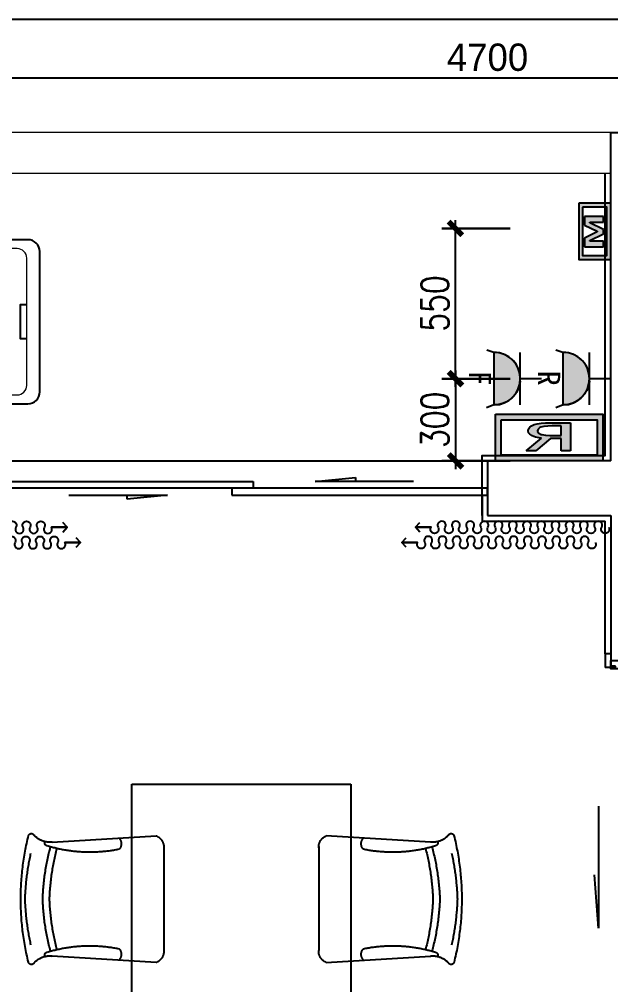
# Model space of a CAD drawing. Header units: inches. Extents: x -2597087 to 134135, y -662679 to 20000.
# Drawn here: x 14557 to 16718, y -54506 to -50978 of the extents above; entities that cross this region are included whole.
import ezdxf
from ezdxf.enums import TextEntityAlignment as Align

# ---------------------------------------------------------------- set-up
doc = ezdxf.new("R2010")
doc.units = ezdxf.units.IN
doc.header["$LTSCALE"] = 100
doc.header["$MEASUREMENT"] = 0
doc.linetypes.add('DASH', pattern=[0.35, 0.25, -0.1])
doc.linetypes.add('HIDDEN2', pattern=[4.7625, 3.175, -1.5875])
doc.layers.get('0').update_dxf_attribs({"linetype": 'CONTINUOUS'})
doc.layers.get('Defpoints').update_dxf_attribs({"linetype": 'CONTINUOUS'})
for name, color, linetype in [('-003插座图层', 30, 'CONTINUOUS'), ('003门', 17, 'CONTINUOUS'), ('009活动家具', 157, 'CONTINUOUS'), ('011 完成面', 24, 'CONTINUOUS'), ('017-插座图层', 30, 'CONTINUOUS'), ('026窗帘', 11, 'CONTINUOUS'), ('LVTRY', 153, 'CONTINUOUS'), ('WALL', 7, 'CONTINUOUS'), ('插座尺寸标注', 2, 'CONTINUOUS')]:
    doc.layers.add(name, color=color, linetype=linetype)
doc.layers.add('BALCONY', color=3, linetype='CONTINUOUS', lineweight=0)
doc.styles.add('SF', font='sf.shx')
doc.styles.add('尺寸标注', font='romans.shx', dxfattribs={"width": 0.8, "bigfont": 'hztxt.shx'})
doc.styles.add('文字标注', font='')
doc.styles.get('文字标注').set_extended_font_data('SimSun')
doc.dimstyles.new('1：50', dxfattribs={"dimscale": 50, "dimtxt": 2, "dimasz": 1, "dimexe": 1, "dimexo": 1, "dimgap": 0.5, "dimtad": 1, "dimdec": 0, "dimrnd": 5, "dimzin": 0, "dimdsep": 46, "dimtxsty": 'SF', "dimblk": 'ARCHTICK', "dimcen": 0.09, "dimdle": 1, "dimclrd": 251, "dimclre": 251, "dimclrt": 2, "dimadec": 0, "dimazin": 0, "dimtfac": 1, "dimtdec": 0, "dimtix": 1, "dimtmove": 2, "dimatfit": 0, "dimldrblk": 'ARCHTICK', "dimfxl": 5, "dimfxlon": 1, "dimtolj": 1, "dimtzin": 0, "dimarcsym": 0})
doc.dimstyles.new('A3-50', dxfattribs={"dimscale": 50, "dimtxt": 2, "dimasz": 1, "dimexe": 1, "dimexo": 1, "dimgap": 0.5, "dimtad": 1, "dimdec": 0, "dimlfac": -50, "dimrnd": 5, "dimzin": 0, "dimdsep": 46, "dimtxsty": '尺寸标注', "dimblk": 'ARCHTICK', "dimcen": 0, "dimdle": 0.6, "dimclrd": 251, "dimclre": 251, "dimclrt": 2, "dimadec": 0, "dimazin": 0, "dimtfac": 1, "dimtdec": 0, "dimtix": 1, "dimtmove": 2, "dimatfit": 3, "dimldrblk": 'DOT', "dimfxl": 4, "dimfxlon": 1, "dimtolj": 1, "dimtzin": 0, "dimlwe": 30, "dimarcsym": 0})

# ---------------------------------------------------------------- blocks, each defined once
blk = doc.blocks.new('ADFAGDSAFASFGDSAF')
at = {"linetype": 'Continuous'}
h = blk.add_hatch(color=250, dxfattribs=at)
h.paths.add_polyline_path([(-4359.5, -31205.2), (-4710.8, -31205.2), (-4710.8, -31334.6), (-4359.5, -31334.6)], flags=16)
h.paths.add_polyline_path([(-4338.9, -31184.6), (-4731.4, -31184.6), (-4731.4, -31355.2), (-4338.9, -31355.2)])
h = blk.add_hatch(color=250, dxfattribs=at)
h.paths.add_polyline_path([(-4507.6, -31272), (-4499.1, -31270.9), (-4485.5, -31267.9), (-4473.4, -31263.6), (-4471.8, -31262.8), (-4464.4, -31258), (-4460, -31252.1), (-4458.5, -31245.1), (-4458.5, -31244.5), (-4460.1, -31237.5), (-4464.4, -31231.5), (-4471.3, -31226.5), (-4480.9, -31222.5), (-4491.9, -31219.8), (-4505.8, -31217.6), (-4521.5, -31216.3), (-4538.9, -31216), (-4613.3, -31216), (-4613.3, -31317.8), (-4579.1, -31317.8), (-4579.1, -31273.7), (-4540.4, -31273.7), (-4486.8, -31317.8), (-4451.1, -31317.8)])
h.paths.add_polyline_path([(-4521.7, -31261.5), (-4537.4, -31262.4), (-4579.1, -31262.4), (-4579.1, -31227.2), (-4546.4, -31227.2), (-4531, -31227.7), (-4516, -31229.3), (-4502.8, -31232.5), (-4495, -31238.6), (-4492.8, -31245.1), (-4493.2, -31248.2), (-4497.3, -31254.2), (-4507, -31258.6)], flags=16)
at = {"color": 4, "linetype": 'Continuous'}
for p, q in [((-4538.9, -31216), (-4613.3, -31216)), ((-4613.3, -31216), (-4613.3, -31317.8)), ((-4579.1, -31262.4), (-4579.1, -31227.2)), ((-4579.1, -31227.2), (-4546.4, -31227.2)), ((-4546.4, -31227.2), (-4531, -31227.7)), ((-4521.5, -31216.3), (-4538.9, -31216)), ((-4531, -31227.7), (-4516, -31229.3)), ((-4505.8, -31217.6), (-4521.5, -31216.3)), ((-4491.9, -31219.8), (-4505.8, -31217.6)), ((-4480.9, -31222.5), (-4491.9, -31219.8)), ((-4471.3, -31226.5), (-4480.9, -31222.5)), ((-4464.4, -31231.5), (-4471.3, -31226.5)), ((-4537.4, -31262.4), (-4579.1, -31262.4)), ((-4521.7, -31261.5), (-4537.4, -31262.4)), ((-4508, -31258.8), (-4521.7, -31261.5)), ((-4516, -31229.3), (-4504.7, -31232)), ((-4506.2, -31258.2), (-4508, -31258.8)), ((-4497.3, -31254.2), (-4506.2, -31258.2)), ((-4504.7, -31232), (-4501.7, -31233.3)), ((-4501.7, -31233.3), (-4495, -31238.6)), ((-4493.2, -31248.2), (-4497.3, -31254.2)), ((-4495, -31238.6), (-4492.8, -31245.1)), ((-4492.8, -31245.1), (-4493.2, -31248.2)), ((-4485.5, -31267.9), (-4473.4, -31263.6)), ((-4473.4, -31263.6), (-4471.8, -31262.8)), ((-4471.8, -31262.8), (-4464.4, -31258)), ((-4460.1, -31237.5), (-4464.4, -31231.5)), ((-4464.4, -31258), (-4460, -31252.1)), ((-4458.5, -31244.5), (-4460.1, -31237.5)), ((-4460, -31252.1), (-4458.5, -31245.1)), ((-4458.5, -31245.1), (-4458.5, -31244.5)), ((-4579.1, -31317.8), (-4579.1, -31273.7)), ((-4579.1, -31273.7), (-4540.4, -31273.7)), ((-4540.4, -31273.7), (-4486.8, -31317.8)), ((-4507.6, -31272), (-4499.1, -31270.9)), ((-4451.1, -31317.8), (-4507.6, -31272)), ((-4499.1, -31270.9), (-4485.5, -31267.9)), ((-4613.3, -31317.8), (-4579.1, -31317.8)), ((-4486.8, -31317.8), (-4451.1, -31317.8))]:
    blk.add_line(p, q, dxfattribs=at)
for points in [[(-4338.9, -31184.6), (-4731.4, -31184.6), (-4731.4, -31355.2), (-4338.9, -31355.2)], [(-4359.5, -31205.2), (-4710.8, -31205.2), (-4710.8, -31334.6), (-4359.5, -31334.6)]]:
    blk.add_lwpolyline(points, close=True, dxfattribs=at)
blk = doc.blocks.new('*U1377')
at = {"linetype": 'Continuous'}
for p, q in [((-50.5, -80), (-55.4, -84.9)), ((-45.1, -75.6), (-50.5, -80)), ((-50.5, -80), (-50.5, -80)), ((-39.4, -71.7), (-45.1, -75.6)), ((-45.1, -75.6), (-45.1, -75.6)), ((-33.4, -68.3), (-39.4, -71.7)), ((-39.4, -71.7), (-39.4, -71.7)), ((-27.1, -65.6), (-33.4, -68.3)), ((-33.4, -68.3), (-33.4, -68.3)), ((-20.5, -63.4), (-27.1, -65.6)), ((-27.1, -65.6), (-27.1, -65.6)), ((-13.8, -61.8), (-20.5, -63.4)), ((-20.5, -63.4), (-20.5, -63.4)), ((-6.9, -60.8), (-13.8, -61.8)), ((-13.8, -61.8), (-13.8, -61.8)), ((0, -60.5), (-6.9, -60.8)), ((-6.9, -60.8), (-6.9, -60.8)), ((6.9, -60.8), (0, -60.5)), ((6.9, -60.8), (6.9, -60.8)), ((6.9, -60.8), (13.8, -61.8)), ((13.8, -61.8), (13.8, -61.8)), ((13.8, -61.8), (20.5, -63.4)), ((20.5, -63.4), (20.5, -63.4)), ((20.5, -63.4), (27.1, -65.6)), ((27.1, -65.6), (27.1, -65.6)), ((27.1, -65.6), (33.4, -68.3)), ((33.4, -68.3), (33.4, -68.3)), ((33.4, -68.3), (39.5, -71.7)), ((39.5, -71.7), (39.5, -71.7)), ((39.5, -71.7), (45.2, -75.6)), ((45.2, -75.6), (45.2, -75.6)), ((45.2, -75.6), (50.5, -80)), ((50.5, -80), (50.5, -80)), ((50.5, -80), (55.4, -84.9)), ((-69.9, -108.3), (-72.1, -114.9)), ((-67.1, -102), (-69.9, -108.3)), ((-69.9, -108.3), (-69.9, -108.3)), ((-63.7, -95.9), (-67.1, -102)), ((-67.1, -102), (-67.1, -102)), ((-59.8, -90.2), (-63.7, -95.9)), ((-63.7, -95.9), (-63.7, -95.9)), ((-55.4, -84.9), (-59.8, -90.2)), ((-59.8, -90.2), (-59.8, -90.2)), ((-55.4, -84.9), (-55.4, -84.9)), ((55.4, -84.9), (55.4, -84.9)), ((55.4, -84.9), (59.8, -90.2)), ((59.8, -90.2), (59.8, -90.2)), ((59.8, -90.2), (63.7, -95.9)), ((63.7, -95.9), (63.7, -95.9)), ((63.7, -95.9), (67.1, -102)), ((67.1, -102), (67.1, -102)), ((67.1, -102), (69.9, -108.3)), ((69.9, -108.3), (69.9, -108.3)), ((69.9, -108.3), (72.1, -114.9)), ((-74.7, -128.5), (-75, -135.4)), ((75, -135.4), (-75, -135.4)), ((-73.7, -121.6), (-74.7, -128.5)), ((-74.7, -128.5), (-74.7, -128.5)), ((-72.1, -114.9), (-73.7, -121.6)), ((-73.7, -121.6), (-73.7, -121.6)), ((-72.1, -114.9), (-72.1, -114.9)), ((72.1, -114.9), (72.1, -114.9)), ((72.1, -114.9), (73.7, -121.6)), ((73.7, -121.6), (73.7, -121.6)), ((73.7, -121.6), (74.7, -128.5)), ((74.7, -128.5), (74.7, -128.5)), ((74.7, -128.5), (75, -135.4)), ((75, -135.4), (75, -135.4))]:
    blk.add_line(p, q, dxfattribs=at)
for points in [[(-50.5, -80), (-55.4, -84.9), (55.4, -84.9)], [(-45.1, -75.6), (-50.5, -80), (50.5, -80)], [(-50.5, -80), (-50.5, -80), (50.5, -80)], [(-39.4, -71.7), (-45.1, -75.6), (45.2, -75.6)], [(-45.1, -75.6), (-45.1, -75.6), (45.2, -75.6)], [(-33.4, -68.3), (-39.4, -71.7), (39.5, -71.7)], [(-39.4, -71.7), (-39.4, -71.7), (39.5, -71.7)], [(-27.1, -65.6), (-33.4, -68.3), (33.4, -68.3)], [(-33.4, -68.3), (-33.4, -68.3), (33.4, -68.3)], [(-20.5, -63.4), (-27.1, -65.6), (27.1, -65.6)], [(-27.1, -65.6), (-27.1, -65.6), (27.1, -65.6)], [(-13.8, -61.8), (-20.5, -63.4), (20.5, -63.4)], [(-20.5, -63.4), (-20.5, -63.4), (20.5, -63.4)], [(-6.9, -60.8), (-13.8, -61.8), (13.8, -61.8)], [(-13.8, -61.8), (-13.8, -61.8), (13.8, -61.8)], [(0, -60.5), (-6.9, -60.8), (6.9, -60.8)], [(-6.9, -60.8), (-6.9, -60.8), (6.9, -60.8)], [(-69.9, -108.3), (-72.1, -114.9), (72.1, -114.9)], [(-67.1, -102), (-69.9, -108.3), (69.9, -108.3)], [(-69.9, -108.3), (-69.9, -108.3), (69.9, -108.3)], [(-63.7, -95.9), (-67.1, -102), (67.1, -102)], [(-67.1, -102), (-67.1, -102), (67.1, -102)], [(-59.8, -90.2), (-63.7, -95.9), (63.7, -95.9)], [(-63.7, -95.9), (-63.7, -95.9), (63.7, -95.9)], [(-55.4, -84.9), (-59.8, -90.2), (59.8, -90.2)], [(-59.8, -90.2), (-59.8, -90.2), (59.8, -90.2)], [(-55.4, -84.9), (-55.4, -84.9), (55.4, -84.9)], [(-74.7, -128.5), (-75, -135.4), (75, -135.4)], [(-73.7, -121.6), (-74.7, -128.5), (74.7, -128.5)], [(-74.7, -128.5), (-74.7, -128.5), (74.7, -128.5)], [(-72.1, -114.9), (-73.7, -121.6), (73.7, -121.6)], [(-73.7, -121.6), (-73.7, -121.6), (73.7, -121.6)], [(-72.1, -114.9), (-72.1, -114.9), (72.1, -114.9)]]:
    blk.add_solid(points, dxfattribs=at)
at = {"linetype": 'Continuous', "extrusion": (0, 0, -1)}
for points in [[(50.5, -80), (-50.5, -80), (-50.5, -80)], [(50.5, -80), (-50.5, -80), (-55.4, -84.9)], [(45.1, -75.6), (-45.2, -75.6), (-45.2, -75.6)], [(45.1, -75.6), (-45.2, -75.6), (-50.5, -80)], [(39.4, -71.7), (-39.5, -71.7), (-39.5, -71.7)], [(39.4, -71.7), (-39.5, -71.7), (-45.2, -75.6)], [(33.4, -68.3), (-33.4, -68.3), (-33.4, -68.3)], [(33.4, -68.3), (-33.4, -68.3), (-39.5, -71.7)], [(27.1, -65.6), (-27.1, -65.6), (-27.1, -65.6)], [(27.1, -65.6), (-27.1, -65.6), (-33.4, -68.3)], [(20.5, -63.4), (-20.5, -63.4), (-20.5, -63.4)], [(20.5, -63.4), (-20.5, -63.4), (-27.1, -65.6)], [(13.8, -61.8), (-13.8, -61.8), (-13.8, -61.8)], [(13.8, -61.8), (-13.8, -61.8), (-20.5, -63.4)], [(6.9, -60.8), (-6.9, -60.8), (-6.9, -60.8)], [(6.9, -60.8), (-6.9, -60.8), (-13.8, -61.8)], [(69.9, -108.3), (-69.9, -108.3), (-69.9, -108.3)], [(69.9, -108.3), (-69.9, -108.3), (-72.1, -114.9)], [(67.1, -102), (-67.1, -102), (-67.1, -102)], [(67.1, -102), (-67.1, -102), (-69.9, -108.3)], [(63.7, -95.9), (-63.7, -95.9), (-63.7, -95.9)], [(63.7, -95.9), (-63.7, -95.9), (-67.1, -102)], [(59.8, -90.2), (-59.8, -90.2), (-59.8, -90.2)], [(59.8, -90.2), (-59.8, -90.2), (-63.7, -95.9)], [(55.4, -84.9), (-55.4, -84.9), (-55.4, -84.9)], [(55.4, -84.9), (-55.4, -84.9), (-59.8, -90.2)], [(75, -135.4), (-75, -135.4), (-75, -135.4)], [(74.7, -128.5), (-74.7, -128.5), (-74.7, -128.5)], [(74.7, -128.5), (-74.7, -128.5), (-75, -135.4)], [(73.7, -121.6), (-73.7, -121.6), (-73.7, -121.6)], [(73.7, -121.6), (-73.7, -121.6), (-74.7, -128.5)], [(72.1, -114.9), (-72.1, -114.9), (-72.1, -114.9)], [(72.1, -114.9), (-72.1, -114.9), (-73.7, -121.6)]]:
    blk.add_solid(points, dxfattribs=at)
blk = doc.blocks.new('A$C14D57D85')
for p, q in [((0, -60.5), (0, 0)), ((75, -60.5), (-75, -60.5)), ((-75, -136.2), (-81.2, -156.2)), ((75, -135.4), (-75, -135.4)), ((-75, -135.4), (-75, -136.2)), ((75, -136), (83.4, -156.6))]:
    blk.add_line(p, q)
blk.add_arc((0, -135.5), 75, 0.0968, 179.9027)
at = {"linetype": 'Continuous'}
blk.add_blockref('*U1377', (0, 0), dxfattribs=at)
at = {"color": 2, "style": '文字标注'}
blk.add_attdef('F', text='', height=62.7, dxfattribs=at).set_placement((-19.2, -207.1), (25.6, -207.1), align=Align.ALIGNED)
blk = doc.blocks.new('dsa54dsaf564dsaf564dfsa')
at = {"linetype": 'Continuous'}
h = blk.add_hatch(color=256, dxfattribs=at)
h.paths.add_polyline_path([(12787.5, -50166.3), (12787.5, -50257.7), (12735.6, -50257.7), (12735.6, -50166.3)])
h.paths.add_polyline_path([(12781.3, -50172.6), (12781.3, -50251.4), (12741.9, -50251.4), (12741.9, -50172.6)], flags=16)
h = blk.add_hatch(color=256, dxfattribs=at)
h.dxf.hatch_style = 1
h.paths.add_polyline_path([(12778.1, -50188), (12778.1, -50202.1), (12757.6, -50212), (12757.6, -50212.9), (12778.1, -50222.9), (12778.1, -50237), (12747.1, -50237), (12747.1, -50227.9), (12769.2, -50227.9), (12769.2, -50227), (12747.1, -50216.1), (12747.1, -50208.9), (12769.2, -50198), (12769.2, -50197.1), (12747.1, -50197.1), (12747.1, -50188)])
for p, q in [((12747.1, -50197.1), (12747.1, -50188)), ((12747.1, -50188), (12778.1, -50188)), ((12769.2, -50197.1), (12747.1, -50197.1)), ((12747.1, -50208.9), (12769.2, -50198)), ((12769.2, -50198), (12769.2, -50197.1)), ((12778.1, -50188), (12778.1, -50202.1)), ((12747.1, -50216.1), (12747.1, -50208.9)), ((12769.2, -50227), (12747.1, -50216.1)), ((12778.1, -50202.1), (12757.6, -50212)), ((12757.6, -50212), (12757.6, -50212.9)), ((12757.6, -50212.9), (12778.1, -50222.9)), ((12747.1, -50237), (12747.1, -50227.9)), ((12747.1, -50227.9), (12769.2, -50227.9)), ((12769.2, -50227.9), (12769.2, -50227)), ((12778.1, -50222.9), (12778.1, -50237)), ((12778.1, -50237), (12747.1, -50237))]:
    blk.add_line(p, q)
for points in [[(12787.5, -50166.3), (12787.5, -50257.7), (12735.6, -50257.7), (12735.6, -50166.3)], [(12781.3, -50172.6), (12781.3, -50251.4), (12741.9, -50251.4), (12741.9, -50172.6)]]:
    blk.add_lwpolyline(points, close=True)
blk = doc.blocks.new('_ArchTick')
at = {"color": 0, "linetype": 'ByBlock', "const_width": 0.4}
blk.add_lwpolyline([(-0.5, -0.5), (0.5, 0.5)], dxfattribs=at)
blk = doc.blocks.new('*D1444')
at = {"layer": 'Defpoints', "color": 0, "transparency": 16777216}
for p in [(1171.3, -50685), (604.2, -50985.7), (1171.3, -50985.7)]:
    blk.add_point(p, dxfattribs=at)
at = {"layer": '插座尺寸标注', "color": 251, "lineweight": -2, "transparency": 16777216}
blk.add_line((604.2, -50655), (604.2, -51015.7), dxfattribs=at)
at = {"layer": '插座尺寸标注', "color": 251, "lineweight": 30, "transparency": 16777216}
for p, q in [((804.2, -50685), (554.2, -50685)), ((804.2, -50985.7), (554.2, -50985.7))]:
    blk.add_line(p, q, dxfattribs=at)
at = {"layer": '插座尺寸标注', "color": 251, "lineweight": -2, "transparency": 16777216, "xscale": 50, "yscale": 50, "zscale": 50}
for p, rotation in [((604.2, -50685), 90), ((604.2, -50985.7), 270)]:
    blk.add_blockref('_ArchTick', p, dxfattribs=dict(at, rotation=rotation))
at = {"layer": '插座尺寸标注', "color": 2, "transparency": 16777216, "insert": (529.2, -50835.3), "char_height": 100, "attachment_point": 5, "rotation": 90, "style": '尺寸标注'}
blk.add_mtext('\\A1;300', dxfattribs=at)
blk = doc.blocks.new('_Dot')
at = {"color": 0, "linetype": 'ByBlock', "lineweight": -2}
blk.add_line((-0.5, 0), (-1, 0), dxfattribs=at)
at = {"color": 0, "linetype": 'ByBlock', "const_width": 0.5}
blk.add_lwpolyline([(-0.25, 0, 1), (0.25, 0, 1)], format="xyb", close=True, dxfattribs=at)
blk = doc.blocks.new('*D1445')
at = {"layer": 'Defpoints', "color": 0, "transparency": 16777216}
for p in [(604.2, -50135.7), (1171.3, -50135.7), (1171.3, -50685)]:
    blk.add_point(p, dxfattribs=at)
at = {"layer": '插座尺寸标注', "color": 251, "lineweight": -2, "transparency": 16777216}
blk.add_line((604.2, -50715), (604.2, -50105.7), dxfattribs=at)
at = {"layer": '插座尺寸标注', "color": 251, "lineweight": 30, "transparency": 16777216}
for p, q in [((804.2, -50135.7), (554.2, -50135.7)), ((804.2, -50685), (554.2, -50685))]:
    blk.add_line(p, q, dxfattribs=at)
at = {"layer": '插座尺寸标注', "color": 251, "lineweight": -2, "transparency": 16777216, "xscale": 50, "yscale": 50, "zscale": 50}
for p, rotation in [((604.2, -50135.7), 90), ((604.2, -50685), 270)]:
    blk.add_blockref('_ArchTick', p, dxfattribs=dict(at, rotation=rotation))
at = {"layer": '插座尺寸标注', "color": 2, "transparency": 16777216, "insert": (529.2, -50410.3), "char_height": 100, "attachment_point": 5, "rotation": 90, "style": '尺寸标注'}
blk.add_mtext('\\A1;550', dxfattribs=at)
blk = doc.blocks.new('*D1447')
at = {"color": 251, "lineweight": -2, "transparency": 16777216}
for p, q in [((-8128.7, -49571.4), (-8128.7, -49321.4)), ((3071.3, -49571.4), (3071.3, -49321.4)), ((-8178.7, -49371.4), (3121.3, -49371.4))]:
    blk.add_line(p, q, dxfattribs=at)
at = {"layer": 'Defpoints', "color": 0, "transparency": 16777216}
for p in [(3071.3, -49371.4), (-8128.7, -49785.7), (3071.3, -49785.7)]:
    blk.add_point(p, dxfattribs=at)
at = {"color": 251, "lineweight": -2, "transparency": 16777216, "xscale": 50, "yscale": 50, "zscale": 50, "rotation": 180}
blk.add_blockref('_ArchTick', (-8128.7, -49371.4), dxfattribs=at)
at = {"color": 251, "lineweight": -2, "transparency": 16777216, "xscale": 50, "yscale": 50, "zscale": 50}
blk.add_blockref('_ArchTick', (3071.3, -49371.4), dxfattribs=at)
at = {"color": 2, "transparency": 16777216, "insert": (-2528.7, -49296.4), "char_height": 100, "attachment_point": 5, "style": 'SF'}
blk.add_mtext('\\A1;11200', dxfattribs=at)
blk = doc.blocks.new('*D1450')
at = {"color": 251, "lineweight": -2, "transparency": 16777216}
for p, q in [((-1628.7, -49735.7), (-1628.7, -49535.7)), ((3071.3, -49735.7), (3071.3, -49535.7)), ((-1678.7, -49585.7), (3121.3, -49585.7))]:
    blk.add_line(p, q, dxfattribs=at)
at = {"layer": 'Defpoints', "color": 0, "transparency": 16777216}
for p in [(3071.3, -49585.7), (-1628.7, -49785.7), (3071.3, -49785.7)]:
    blk.add_point(p, dxfattribs=at)
at = {"color": 251, "lineweight": -2, "transparency": 16777216, "xscale": 50, "yscale": 50, "zscale": 50, "rotation": 180}
blk.add_blockref('_ArchTick', (-1628.7, -49585.7), dxfattribs=at)
at = {"color": 251, "lineweight": -2, "transparency": 16777216, "xscale": 50, "yscale": 50, "zscale": 50}
blk.add_blockref('_ArchTick', (3071.3, -49585.7), dxfattribs=at)
at = {"color": 2, "transparency": 16777216, "insert": (721.3, -49510.7), "char_height": 100, "attachment_point": 5, "style": 'SF'}
blk.add_mtext('\\A1;4700', dxfattribs=at)
blk = doc.blocks.new('$plan$00001623')
at = {"layer": 'LVTRY', "linetype": 'Continuous'}
blk.add_line((-341.1, -144.7), (341.9, -144.7), dxfattribs=at)
at = {"layer": 'LVTRY'}
blk.add_lwpolyline([(295, -705.8), (-295, -705.8, -0.414214), (-345, -655.8), (-345, 0), (345, 0), (345, -655.8, -0.414214)], format="xyb", close=True, dxfattribs=at)
for points in [[(323.4, -71.6), (152, -71.6), (152, -119.7), (323.4, -119.7)], [(280.9, -109.8), (309.2, -109.8), (309.2, -80.1), (280.9, -80.1)], [(163, -85.8), (176.7, -85.8), (176.7, -98.5), (163, -98.5)], [(188.5, -85.8), (202.2, -85.8), (202.2, -98.5), (188.5, -98.5)], [(213.1, -85.8), (226.7, -85.8), (226.7, -98.5), (213.1, -98.5)], [(239.5, -85.8), (253.1, -85.8), (253.1, -98.5), (239.5, -98.5)]]:
    blk.add_lwpolyline(points, close=True, dxfattribs=at)
at = {"layer": 'LVTRY', "lineweight": 13}
blk.add_lwpolyline([(307.3, -144.7), (307.3, -611, -0.414214), (267.3, -651), (-267.3, -651, -0.414214), (-307.3, -611), (-307.3, -144.7)], format="xyb", dxfattribs=at)
at = {"layer": 'LVTRY'}
blk.add_lwpolyline([(-71, -651), (-71, -623.4), (0, -623.4), (71, -623.4), (71, -651)], dxfattribs=at)
blk.add_circle((0, -25.5), 16, dxfattribs=at)
blk = doc.blocks.new('$DorLib2D$00000131')
at = {"color": 0, "linetype": 'Continuous'}
for p, q in [((0.15, 0.125), (0.2319, 0.1973)), ((0.2319, 0.1973), (0.2319, 0.125)), ((-0.5, 0.125), (-0.5, 0)), ((0.0192, 0.125), (-0.5, 0.125)), ((0.0192, 0), (0.0192, 0.125)), ((0.35, 0.125), (0.15, 0.125)), ((-0.5, 0), (0.0192, 0)), ((-0.024, 0), (0.5, 0)), ((-0.024, -0.125), (-0.024, 0)), ((0.5, 0), (0.5, -0.125)), ((-0.35, -0.125), (-0.15, -0.125)), ((-0.2319, -0.1973), (-0.2319, -0.125)), ((-0.15, -0.125), (-0.2319, -0.1973)), ((0.5, -0.125), (-0.024, -0.125))]:
    blk.add_line(p, q, dxfattribs=at)
blk = doc.blocks.new('A$C3B4B66AD')
at = {"layer": '026窗帘', "elevation": -1.4}
blk.add_lwpolyline([(22.2, 755.9, -1.732051), (22.2, 730, 1.732051), (22.2, 704, -1.732051), (22.2, 678, 1.732051), (22.2, 652, -1.732051), (22.2, 626, 1.732051), (22.2, 600.1, -1.732051), (22.2, 574.1, 1.732051), (22.2, 548.1, -1.732051), (22.2, 522.1, 1.732051), (22.2, 496.1, -1.732051), (22.2, 470.1, 1.732051), (22.2, 444.2, -1.732051), (22.2, 418.2, 1.732051), (22.2, 392.2, -1.732051), (22.2, 366.2, 1.732051), (22.2, 340.2, -1.732051), (22.2, 314.3, 1.732051), (22.2, 288.3, -1.732051), (22.2, 262.3, 1.732051), (22.2, 236.3, -1.732051), (22.2, 210.3, 1.732051), (22.2, 184.4, -1.732051), (22.2, 158.4, 1.732051), (22.2, 132.4, -1.732051), (22.2, 106.4), (22.2, 49.1), (22.2, 106.4)], format="xyb", dxfattribs=at)
at = {"layer": '026窗帘', "color": 251, "elevation": -1.4}
blk.add_lwpolyline([(77.9, 706.8, -1.732051), (77.9, 680.9, 1.732051), (77.9, 654.9, -1.732051), (77.9, 628.9, 1.732051), (77.9, 602.9, -1.732051), (77.9, 576.9, 1.732051), (77.9, 551, -1.732051), (77.9, 525, 1.732051), (77.9, 499, -1.732051), (77.9, 473, 1.732051), (77.9, 447, -1.732051), (77.9, 421.1, 1.732051), (77.9, 395.1, -1.732051), (77.9, 369.1, 1.732051), (77.9, 343.1, -1.732051), (77.9, 317.1, 1.732051), (77.9, 291.2, -1.732051), (77.9, 265.2, 1.732051), (77.9, 239.2, -1.732051), (77.9, 213.2, 1.732051), (77.9, 187.2, -1.732051), (77.9, 161.3, 1.732051), (77.9, 135.3, -1.732051), (77.9, 109.3, 1.732051), (77.9, 83.3, -1.732051), (77.9, 57.3), (77.9, 0), (77.9, 57.3)], format="xyb", dxfattribs=at)
at = {"layer": '026窗帘', "elevation": -1.4}
blk.add_lwpolyline([(39.9, 65), (22.2, 49.1), (4.6, 65)], dxfattribs=at)
at = {"layer": '026窗帘', "color": 251, "elevation": -1.4}
blk.add_lwpolyline([(95.5, 15.9), (77.9, 0), (60.3, 15.9)], dxfattribs=at)
blk = doc.blocks.new('dfsdfds')
at = {"layer": '011 完成面'}
for p, q in [((46599.5, 32380.8), (46579.5, 32380.8)), ((46579.5, 32380.8), (46579.5, 32330.8)), ((46599.5, 32380.8), (46599.5, 32335.8)), ((46749.5, 32380.8), (46749.5, 32335.8)), ((46749.5, 32380.8), (46769.5, 32380.8)), ((46749.5, 32335.8), (46749.5, 32365.3)), ((46769.5, 32380.8), (46769.5, 32330.8)), ((46614.5, 32330.8), (46579.5, 32330.8)), ((46599.5, 32335.8), (46614.5, 32335.8)), ((46617.5, 32335.8), (46599.5, 32335.8)), ((46599.5, 32330.8), (46617.5, 32330.8)), ((46614.5, 32335.8), (46614.5, 32330.8)), ((46617.5, 32330.8), (46617.5, 32335.8)), ((46731.5, 32330.8), (46731.5, 32335.8)), ((46731.5, 32335.8), (46749.5, 32335.8)), ((46748.9, 32330.8), (46731.5, 32330.8)), ((46749.5, 32335.8), (46734.5, 32335.8)), ((46749.5, 32335.8), (46734.5, 32335.8)), ((46734.5, 32335.8), (46734.5, 32330.8)), ((46734.5, 32330.8), (46769.5, 32330.8))]:
    blk.add_line(p, q, dxfattribs=at)
for points in [[(46599.5, 32335.8), (46599.5, 32355.8), (46749.5, 32355.8)], [(46749.5, 32330.8), (46749.5, 32325.8), (46730.1, 32325.8), (46730.1, 32325.8), (46599.5, 32325.8), (46599.5, 32330.8)], [(46599.5, 32325.8), (46599.5, 32330.8)]]:
    blk.add_lwpolyline(points, dxfattribs=at)
blk = doc.blocks.new('33332212333')
at = {"layer": '009活动家具', "linetype": 'DASH', "ltscale": 200}
for p, q in [((72354.2, 2759.4), (72331.5, 2378.7)), ((72795.1, 2378.7), (72771, 2759.4)), ((73642.7, 2468.2), (72142.7, 2468.2)), ((72142.7, 2468.2), (72142.7, 1668.2)), ((73642.7, 1668.2), (73642.7, 2468.2)), ((72370.9, 2351.2), (72751.1, 2351.2)), ((72370.9, 1785.2), (72751.1, 1785.2)), ((72354.2, 1377), (72331.5, 1757.7)), ((72795.1, 1757.7), (72771, 1377)), ((72142.7, 1668.2), (73642.7, 1668.2))]:
    blk.add_line(p, q, dxfattribs=at)
for points in [[(73414.5, 2351.2), (73034.3, 2351.2, -0.313454), (72990.3, 2378.7), (73014.4, 2759.4, 0.259493), (72988.2, 2825.9, -0.672201), (72992.2, 2845.8, -0.122409), (73454.5, 2845.5, -0.635246), (73457.4, 2825.9, 0.259493), (73431.2, 2759.4), (73454, 2378.7, -0.313454), (73410, 2351.2)], [(73414.5, 1785.2), (73034.3, 1785.2, 0.313454), (72990.3, 1757.7), (73014.4, 1377, -0.259493), (72988.2, 1310.5, 0.672201), (72992.2, 1290.6, 0.122409), (73454.5, 1290.9, 0.635246), (73457.4, 1310.5, -0.259493), (73431.2, 1377), (73454, 1757.7, 0.313454), (73410, 1785.2)]]:
    blk.add_lwpolyline(points, format="xyb", dxfattribs=at)
for centre, radius, start, end in [((72562.6, 1915.5), 958.4, 76.076, 103.9913), ((72334, 2835), 10.9, 106.8449, 236.5473), ((72281.3, 2769.1), 73.5, 352.4143, 50.6024), ((72590.7, 1959.9), 898.4, 91.7931, 102.62), ((72534.5, 1959.9), 898.4, 77.38, 88.2069), ((72843.8, 2769.1), 73.5, 129.3976, 187.5857), ((72791.1, 2835), 10.9, 303.4527, 79.0888), ((73250.9, 1959.9), 898.4, 91.7931, 102.62), ((73194.7, 1959.9), 898.4, 77.38, 88.2069), ((72591.4, 1955.8), 838.5, 91.9703, 105.1634), ((72533.8, 1955.8), 838.5, 74.8366, 88.0297), ((73251.6, 1955.8), 838.5, 91.9703, 105.1634), ((73194, 1955.8), 838.5, 74.8366, 88.0297), ((72357.8, 2775.7), 10.8, 12.6605, 116.2125), ((72357.8, 2775.7), 10.8, 12.6605, 116.2125), ((71858.9, 2621.6), 532.8, 348.4214, 17.0715), ((72591.4, 1930.6), 838.5, 91.9703, 104.739), ((72533.8, 1930.6), 838.5, 75.261, 88.0297), ((73266.2, 2621.6), 532.8, 162.9285, 191.5786), ((72767.4, 2775.7), 10.8, 63.7875, 167.3395), ((72767.4, 2775.7), 10.8, 63.7875, 167.3395), ((73018, 2775.7), 10.8, 12.6605, 116.2125), ((73018, 2775.7), 10.8, 12.6605, 116.2125), ((72519.2, 2621.6), 532.8, 348.4214, 17.0715), ((73251.6, 1930.6), 838.5, 91.9703, 104.739), ((73194, 1930.6), 838.5, 75.261, 88.0297), ((73926.5, 2621.6), 532.8, 162.9285, 191.5786), ((73427.6, 2775.7), 10.8, 63.7875, 167.3395), ((73427.6, 2775.7), 10.8, 63.7875, 167.3395), ((72360.3, 2537), 30.4, 228.1016, 312.7108), ((72764.9, 2537), 30.4, 227.2892, 311.8984), ((73020.5, 2537), 30.4, 228.1016, 312.7108), ((73425.1, 2537), 30.4, 227.2892, 311.8984), ((72373.2, 2396.6), 45.4, 203.2127, 272.8279), ((72753.4, 2396.6), 45.4, 267.1721, 336.7873), ((72373.2, 1739.8), 45.4, 87.1721, 156.7873), ((72753.4, 1739.8), 45.4, 23.2127, 92.8279), ((72360.3, 1599.4), 30.4, 47.2892, 131.8984), ((72764.9, 1599.4), 30.4, 48.1016, 132.7108), ((73020.5, 1599.4), 30.4, 47.2892, 131.8984), ((73425.1, 1599.4), 30.4, 48.1016, 132.7108), ((71858.9, 1514.8), 532.8, 342.9285, 11.5786), ((73266.2, 1514.8), 532.8, 168.4214, 197.0715), ((72519.2, 1514.8), 532.8, 342.9285, 11.5786), ((73926.5, 1514.8), 532.8, 168.4214, 197.0715), ((72281.3, 1367.3), 73.5, 309.3976, 7.5857), ((72591.4, 2205.8), 838.5, 255.261, 268.0297), ((72533.8, 2205.8), 838.5, 271.9703, 284.739), ((72843.8, 1367.3), 73.5, 172.4143, 230.6024), ((73251.6, 2205.8), 838.5, 255.261, 268.0297), ((73194, 2205.8), 838.5, 271.9703, 284.739), ((72357.8, 1360.7), 10.8, 243.7875, 347.3395), ((72357.8, 1360.7), 10.8, 243.7875, 347.3395), ((72591.4, 2180.6), 838.5, 254.8366, 268.0297), ((72533.8, 2180.6), 838.5, 271.9703, 285.1634), ((72767.4, 1360.7), 10.8, 192.6605, 296.2125), ((72767.4, 1360.7), 10.8, 192.6605, 296.2125), ((73018, 1360.7), 10.8, 243.7875, 347.3395), ((73018, 1360.7), 10.8, 243.7875, 347.3395), ((73251.6, 2180.6), 838.5, 254.8366, 268.0297), ((73194, 2180.6), 838.5, 271.9703, 285.1634), ((73427.6, 1360.7), 10.8, 192.6605, 296.2125), ((73427.6, 1360.7), 10.8, 192.6605, 296.2125), ((72334, 1301.4), 10.9, 123.4527, 253.1551), ((72791.1, 1301.4), 10.9, 280.9112, 56.5473), ((72562.6, 2220.9), 958.4, 256.0087, 283.924), ((72590.7, 2176.5), 898.4, 257.38, 268.2069), ((72534.5, 2176.5), 898.4, 271.7931, 282.62), ((73250.9, 2176.5), 898.4, 257.38, 268.2069), ((73194.7, 2176.5), 898.4, 271.7931, 282.62)]:
    blk.add_arc(centre, radius, start, end, dxfattribs=at)
blk = doc.blocks.new('A$C021D4E37')
at = {"layer": '003门'}
for p, q in [((11018.417, 4373.462), (12818.417, 4373.462)), ((13223.684, 3111.433), (13223.684, 2665.491)), ((13223.684, 2665.491), (13209.232, 2859.985))]:
    blk.add_line(p, q, dxfattribs=at)
at = {"layer": '011 完成面'}
for p, q in [((12798.417, 4248.462), (12798.417, 4153.462)), ((12798.417, 4153.462), (13248.417, 4153.462)), ((13248.417, 3668.476), (13248.417, 4153.462))]:
    blk.add_line(p, q, dxfattribs=at)
blk.add_lwpolyline([(12798.417, 4173.462), (12798.417, 4393.462), (13248.417, 4393.462), (13248.417, 5423.462)], dxfattribs=at)
at = {"layer": 'BALCONY'}
for points in [[(13268.417, 5573.462), (10568.417, 5573.462)], [(13268.417, 5423.462), (10568.417, 5423.462)]]:
    blk.add_lwpolyline(points, dxfattribs=at)
at = {"layer": 'WALL'}
for p, q in [((13268.417, 4903.462), (13268.417, 5573.462)), ((13268.417, 5573.462), (13468.417, 5573.462)), ((13268.417, 4373.462), (13268.417, 4903.462)), ((13268.417, 4373.462), (12818.417, 4373.462)), ((12818.417, 4373.462), (12818.417, 4173.462)), ((12818.417, 4173.462), (13268.417, 4173.462)), ((13268.417, 4173.462), (13268.417, 3663.462))]:
    blk.add_line(p, q, dxfattribs=at)
at = {"layer": '-003插座图层', "color": 1, "xscale": -2.25, "yscale": 2.25, "zscale": 2.25}
blk.add_blockref('dsa54dsaf564dsaf564dfsa', (41923.467, 118189.681), dxfattribs=at)
blk.add_blockref('dfsdfds', (-33331.086, -28712.343))
at = {"layer": '003门', "xscale": -1800, "yscale": -200, "zscale": -1800}
blk.add_blockref('$DorLib2D$00000131', (11918.417, 4273.462), dxfattribs=at)
at = {"layer": '009活动家具', "linetype": 'HIDDEN2', "ltscale": 30, "xscale": -0.8695652173913043, "yscale": 0.8695652173913043, "zscale": 0.8695652173913043, "rotation": 90}
blk.add_blockref('$plan$00001623', (10568.417, 4882.109), dxfattribs=at)
at = {"layer": '009活动家具', "linetype": 'DASH', "ltscale": 200, "xscale": -1, "rotation": 270}
blk.add_blockref('33332212333', (9850.218, -70450.729), dxfattribs=at)
at = {"layer": '017-插座图层', "color": 65}
ref = blk.add_blockref('A$C14D57D85', (13015.552, 4674.134), dxfattribs=dict(at, xscale=1.279999999969736, yscale=1.279999999969736, zscale=1.279999999969736, rotation=270))
ref.add_attrib('F', 'F', dxfattribs={"layer": '0', "color": 2, "height": 80.643, "rotation": 270, "style": '文字标注'}).set_placement((12750.455, 4675.908), align=Align.CENTER)
ref = blk.add_blockref('A$C14D57D85', (13268.417, 4674.134), dxfattribs=dict(at, xscale=1.279999999969736, yscale=1.279999999969736, zscale=1.279999999969736, rotation=270))
ref.add_attrib('F', 'R', dxfattribs={"layer": '0', "color": 2, "height": 80.643, "rotation": 270, "style": '文字标注'}).set_placement((13003.321, 4675.908), align=Align.CENTER)
at = {"layer": '017-插座图层', "color": 65, "xscale": -1}
blk.add_blockref('ADFAGDSAFASFGDSAF', (8508.278, 35728.698), dxfattribs=at)
at = {"layer": '026窗帘', "linetype": 'DASH', "lineweight": 13, "ltscale": 0.5, "xscale": -1, "rotation": 90.00000000033997}
blk.add_blockref('A$C3B4B66AD', (11331.335, 4153.159, 1.368), dxfattribs=at)
at = {"layer": '026窗帘', "linetype": 'DASH', "lineweight": 13, "ltscale": 0.5, "rotation": 269.9999999996601}
blk.add_blockref('A$C3B4B66AD', (12505.5, 4153.159, 1.368), dxfattribs=at)
for p1, distance, picture, middle in [((3968.417, 5573.462), 414.21, '*D1447', (9568.417, 6062.672)), ((10468.417, 5573.462), 200, '*D1450', (12818.417, 5848.462))]:
    dim = blk.add_aligned_dim(p1=p1, p2=(15168.417, 5573.462), distance=distance, dimstyle='1：50', override={"dimfxl": 4, "dimarcsym": 1})
    dim.commit()
    dim.dimension.update_dxf_attribs({"geometry": picture, "text_midpoint": middle, "insert": (12097.113, 55359.113)})
at = {"layer": '插座尺寸标注'}
dim = blk.add_linear_dim(base=(12701.324, 5223.462), p1=(13268.417, 4674.134), p2=(13268.417, 5223.462), angle=270, dimstyle='A3-50', dxfattribs=at)
dim.commit()
dim.dimension.update_dxf_attribs({"geometry": '*D1445', "text_midpoint": (12626.324, 4948.798), "insert": (12097.113, 55359.113)})
dim = blk.add_aligned_dim(p1=(13268.417, 4674.134), p2=(13268.417, 4373.462), distance=-567.094, dimstyle='A3-50', dxfattribs=at)
dim.commit()
dim.dimension.update_dxf_attribs({"geometry": '*D1444', "text_midpoint": (12626.324, 4523.798), "insert": (12097.113, 55359.113)})

msp = doc.modelspace()

# ---------------------------------------------------------------- block references
msp.add_blockref('A$C021D4E37', (3449.477, -56965.288))

doc.saveas('drawing.dxf')
